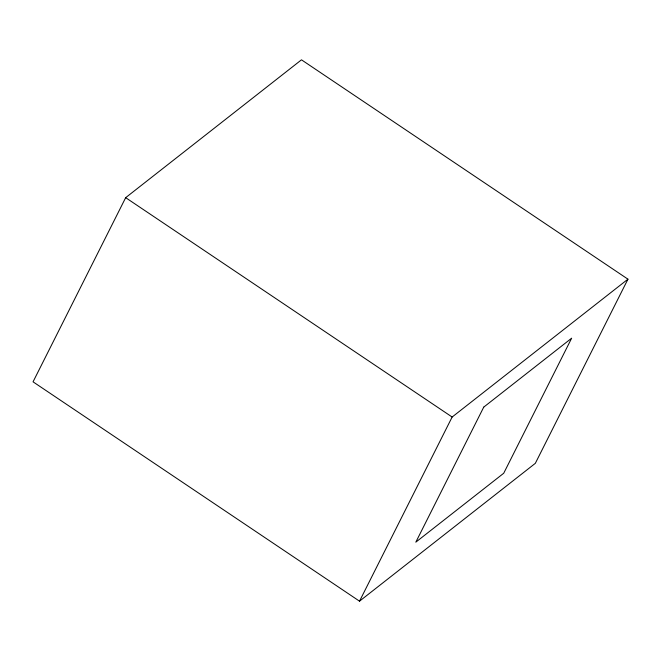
<?xml version="1.0" encoding="UTF-8"?>
<svg xmlns="http://www.w3.org/2000/svg" width="661" height="661" viewBox="0 0 661 661"><rect width="100%" height="100%" fill="white"/><g stroke="black" fill="none" stroke-linecap="round" stroke-linejoin="round"><path stroke-width="0.99" d="M125.673 197.672L33.05 381.827L359.518 601.18L535.327 463.328L627.95 279.173L301.482 59.821L125.673 197.672L452.141 417.025L627.95 279.173M359.518 601.18L452.141 417.025M483.745 407.118L415.819 542.16L503.723 473.243L571.649 338.192L483.745 407.118"/></g></svg>
